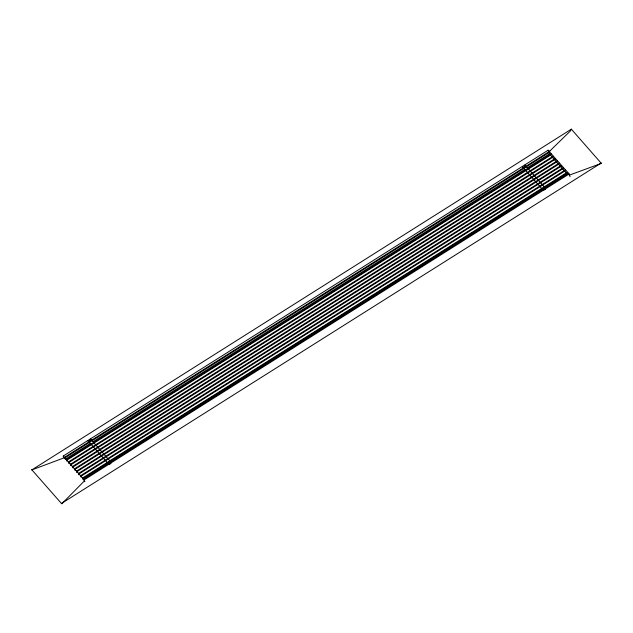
<?xml version="1.0" encoding="UTF-8"?>
<svg xmlns="http://www.w3.org/2000/svg" width="633" height="633" viewBox="0 0 633 633"><rect width="100%" height="100%" fill="white"/><g stroke="black" fill="none" stroke-linecap="round" stroke-linejoin="round"><path stroke-width="0.95" d="M63.806 457.699L63.245 458.086A8.284 5.491 -21 0 1 62.161 458.569L31.777 469.939L571.33 129.172L601.35 163.377L570.903 174.566A8.292 5.483 -21 0 1 569.763 174.898L569.091 174.977L568.505 173.331L83.643 479.165L84.221 480.811L83.841 481.404A8.284 4.637 -59.9 0 1 83.081 482.251L61.757 503.828L31.65 469.575M549.982 150.876L570.507 130.857L571.33 129.172M63.87 457.873L63.229 456.053L548.091 150.219L569.091 173.996L570.064 176.726M64.97 458.783L64.257 457.453L549.12 151.627A8.292 4.637 -59.9 0 0 549.982 150.883M64.985 458.767L64.708 457.975L549.579 152.142L548.676 151.873M65.357 459.17L90.432 443.353M92.94 441.771L525.145 169.161M526.814 168.109L549.389 153.874L548.091 150.219M66.275 459.748L551.145 153.914L551.604 154.436L66.734 460.262L66.987 461.069L66.275 459.748L66.734 460.262M68.301 462.035L553.171 156.209L553.63 156.723L68.76 462.557L69.013 463.364L68.301 462.035L68.76 462.557M70.326 464.329L555.188 158.495L555.647 159.018L70.785 464.844L71.038 465.651L70.326 464.329L70.785 464.844M72.344 466.616L557.214 160.79L557.673 161.304L72.803 467.138L73.08 467.929L72.344 466.616L72.803 467.138M74.37 468.911L559.24 163.077L559.699 163.599L74.829 469.425L75.082 470.232L74.37 468.911L74.829 469.425M76.395 471.197L561.265 165.371L561.724 165.886L76.854 471.72L77.123 472.511L76.395 471.197L76.854 471.72M78.421 473.492L563.283 167.658L563.742 168.18L78.872 474.006L79.133 474.813L78.421 473.492L78.872 474.006M80.438 475.779L565.309 169.953L565.767 170.467L80.897 476.301L81.174 477.092L80.438 475.779L80.897 476.301M82.464 478.073L567.334 172.239L567.793 172.762L82.923 478.588L83.176 479.395L82.464 478.073L82.923 478.588M84.869 481.65L84.221 479.822L569.091 173.996M61.543 503.417L601.223 163.013M543.692 190.224L545.591 188.919L545.432 188.183L524.986 165.047C525.722 166.131 522.629 168.164 522.375 166.693L543.367 190.383M549.389 153.874L566.567 173.315M63.229 456.053L84.221 479.822M64.257 457.453L64.708 457.975M90.796 439.658L88.216 441.328L87.971 440.695L108.409 463.839C108.623 465.35 111.812 463.277 111.02 462.185L90.582 439.049L90.796 439.658"/></g></svg>
